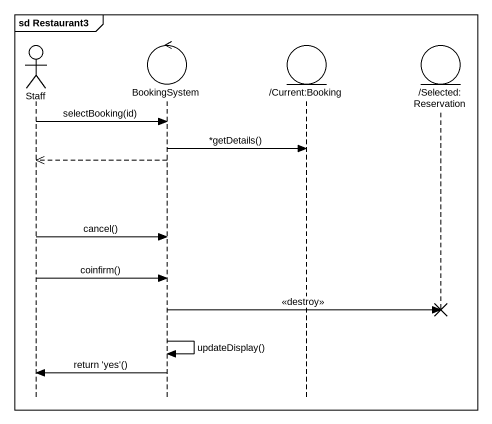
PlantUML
@startuml
mainframe sd Restaurant3
hide footbox
actor Staff
control BookingSystem
entity "/Current:Booking" as Current_Booking
entity "/Selected:Reservation" as Selected_Reservation

Staff -> BookingSystem : selectBooking(id)
BookingSystem -> Current_Booking : *getDetails()
BookingSystem -->> Staff
Staff -> BookingSystem : cancel()
Staff -> BookingSystem : coinfirm()
BookingSystem -> Selected_Reservation !! : <<destroy>>
BookingSystem -> BookingSystem : updateDisplay()
BookingSystem -> Staff : return 'yes'()
@enduml
